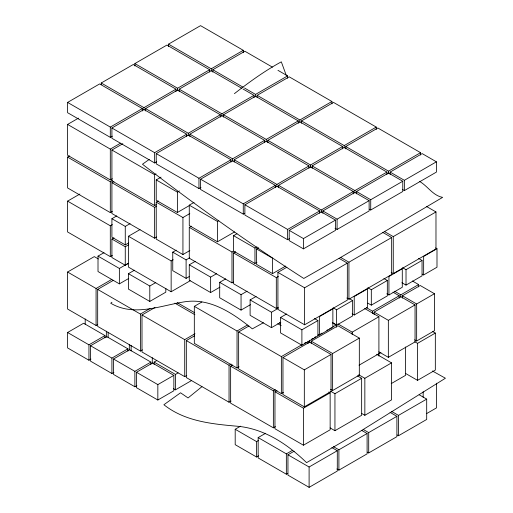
<?xml version="1.0" encoding="UTF-8"?>
<svg xmlns="http://www.w3.org/2000/svg" width="513" height="513" viewBox="0 0 513 513"><rect width="100%" height="100%" fill="white"/><g stroke="black" fill="none" stroke-linecap="round" stroke-linejoin="round"><path stroke-width="0.77" d="M201.942 386.667L188.059 397.953L180.55 392.785L163.891 404.738C185.238 421.692 212.901 424.097 238.981 426.386C265.253 429.323 288.062 444.585 306.569 462.649L356.554 433.652L445.412 378.235L432.44 370.995M234.415 93.648C249.318 82.022 264.695 70.897 281.316 61.836L286.421 75.796M111.943 302.26L110.712 303.221C134.239 317.149 160.774 305.402 185.251 301.708C210.856 298.002 233.421 313.642 252.332 328.852L263.438 322.728M149.264 159.408L142.473 164.237C194.6 204.591 248.311 242.841 303.786 278.463L342.665 256.263L442.629 197.364C432.792 195.581 427.669 185.975 419.397 181.313M112.353 136.176L110.308 137.356L67.588 112.693L67.588 102.42L99.631 83.92L142.351 108.583L142.351 110.955M101.234 84.574L101.234 82.997L133.271 64.497L175.991 89.159L175.991 91.532M134.874 65.946L134.874 63.574L166.917 45.073L209.637 69.736L209.637 72.109M168.514 46.523L168.514 44.15L200.557 25.65L243.277 50.312L243.277 52.685M112.353 178.742L110.308 179.922L67.588 155.259L67.588 124.428L78.495 118.131M67.588 102.42L110.308 127.083L142.351 108.583M101.234 82.997L143.954 107.659L175.991 89.159M134.874 63.574L177.594 88.236L209.637 69.736M168.514 44.15L211.241 68.813L243.277 50.312M156.677 161.768L154.631 162.948L111.911 138.286L111.911 128.006L143.954 109.506L186.674 134.175L186.674 136.548M145.557 110.955L145.557 108.583L177.594 90.083L220.314 114.752L220.314 117.124M179.197 91.532L179.197 89.159L211.241 70.666L241.552 88.165M212.837 72.109L212.837 69.736L244.881 51.242L272.441 67.152M112.353 211.427L110.308 212.606L67.588 187.944L67.588 157.113L69.633 155.926M67.588 124.428L110.308 149.091L120.536 143.191M156.677 204.334L154.631 205.514L111.911 180.852L111.911 150.02L122.819 143.723M112.353 255.448L110.308 256.628L67.588 231.959L67.588 201.128L79.861 194.049M111.911 128.006L154.631 152.675L186.674 134.175M145.557 108.583L188.277 133.252L220.314 114.752M179.197 89.159L221.917 113.828L253.961 95.328L253.961 97.701M244.534 88.037L255.557 94.405L287.601 75.905L287.601 78.277M201 187.354L198.954 188.54L156.234 163.871L156.234 153.599L188.277 135.099L230.997 159.761L230.997 162.134M189.881 136.548L189.881 134.175L221.917 115.675L264.637 140.338L264.637 142.71M223.521 117.124L223.521 114.752L255.557 96.252L298.284 120.914L298.284 123.287M257.16 97.701L257.16 95.328L289.204 76.828L331.924 101.491L331.924 103.863M67.588 157.113L110.308 181.775L112.353 180.595M156.677 237.012L154.631 238.192L111.911 213.53L111.911 182.699L113.957 181.519M111.911 150.02L154.631 174.683L155.997 173.894M189.759 205.335L177.383 212.485L156.234 200.275L156.234 179.922L161.05 177.145M128.705 242.918L125.262 244.913L111.911 237.205L111.911 218.705L116.733 215.922M67.588 201.128L110.308 225.797L112.353 224.617M189.823 250.556L182.936 254.538L156.234 239.122L156.234 202.122L158.299 200.929M156.234 153.599L198.954 178.261L230.997 159.761M189.881 134.175L232.601 158.838L264.637 140.338M223.521 114.752L266.241 139.414L298.284 120.914M257.16 95.328L299.881 119.991L331.924 101.491M156.234 179.922L177.383 192.131L179.447 190.945M244.643 213.337L243.277 214.126L200.557 189.464L200.557 179.184L232.601 160.691L275.321 185.353L275.321 187.726M234.197 162.134L234.197 159.761L266.241 141.267L308.961 165.93L308.961 168.302M267.844 142.71L267.844 140.338L299.881 121.844L342.601 146.506L342.601 148.879M301.484 123.287L301.484 120.914L333.527 102.42L376.247 127.083L376.247 129.456M111.911 182.699L154.631 207.361L156.677 206.181M111.911 218.705L125.262 226.413L130.084 223.63M128.705 263.272L125.262 265.259L111.911 257.552L111.911 239.052L113.982 237.859M190.24 280.733L171.15 291.75L128.43 267.087L128.43 236.256L140.017 229.567M97.438 324.684L96.072 325.473L67.588 309.031L67.588 272.031L94.289 256.615L98.361 258.969M128.718 278.469L119.369 283.869L98.009 271.537L98.009 256.122L104.017 252.653M234.518 231.947L217.467 241.79L189.271 225.515L189.271 205.162L194.049 202.404M111.911 239.052L125.262 246.759L128.705 244.772M156.234 202.122L182.936 217.538L189.823 213.562M233.357 282.073L231.991 282.855L189.271 258.193L189.271 227.362L191.317 226.182M98.009 256.122L119.369 268.453L128.045 263.438M67.588 272.031L96.072 288.479L111.815 279.386M200.557 179.184L243.277 203.853L275.321 185.353M234.197 159.761L276.917 184.43L308.961 165.93M267.844 140.338L310.564 165.006L342.601 146.506M301.484 120.914L344.204 145.583L376.247 127.083M142.447 349.879L140.395 351.065L97.675 326.396L97.675 289.403L113.418 280.31M289.646 238.539L287.601 239.718L244.881 215.05L244.881 204.777L276.917 186.277L319.644 210.939L319.644 213.312M278.521 187.726L278.521 185.353L310.564 166.853L353.284 191.516L353.284 193.888M312.167 168.302L312.167 165.93L344.204 147.43L386.924 172.092L386.924 174.465M345.807 148.879L345.807 146.506L377.85 128.006L420.57 152.675L420.57 155.041M189.271 205.162L217.467 221.443L218.833 220.654M165.808 288.325L165.808 292.179L149.79 301.432L128.43 289.095L128.43 273.679L134.438 270.216M189.547 276.385L186.104 278.373L172.753 270.665L172.753 252.165L176.196 250.177M128.43 236.256L171.15 260.918L173.195 259.738M172.753 252.165L186.104 259.873L189.547 257.885M256.955 262.278L254.955 263.432L233.595 251.101L233.595 235.685L236.929 233.761M90.955 359.087L88.948 360.248L67.588 347.917L67.588 332.501L83.613 323.248L104.973 335.579L104.973 337.894M128.43 273.679L149.79 286.017L155.798 282.548M219.974 287.139L210.631 292.538L189.271 280.201L189.271 264.785L195.28 261.322M189.271 227.362L231.991 252.024L233.357 251.242M278.36 307.268L276.315 308.448L233.595 283.785L233.595 252.954L235.64 251.768M97.675 289.403L140.395 314.065L149.982 308.531M233.595 235.685L254.955 248.016L256.955 246.862M244.881 204.777L287.601 229.439L319.644 210.939M278.521 185.353L321.241 210.016L353.284 191.516M312.167 165.93L354.887 190.592L386.924 172.092M345.807 146.506L388.527 171.169L420.57 152.675M67.588 332.501L88.948 344.832L104.973 335.579M186.77 375.465L184.718 376.651L141.998 351.989L141.998 314.988L155.003 307.479M285.67 266.048L272.576 273.609L256.558 264.362L256.558 248.946L258.623 247.747M289.204 230.363L321.241 211.869L335.483 220.09L335.483 230.363L303.44 248.863L289.204 240.642L289.204 230.363L303.44 238.583L335.483 220.09M322.844 213.312L322.844 210.939L354.887 192.446L369.123 200.666L369.123 210.939L337.086 229.439L335.047 228.266M356.49 193.888L356.49 191.516L388.527 173.022L402.769 181.243L402.769 191.516L370.726 210.016L369.373 209.233M390.13 174.465L390.13 172.092L422.173 153.599L436.409 161.819L436.409 172.092L404.366 190.592L402.333 189.419M113.912 372.348L111.911 373.502L90.551 361.171L90.551 345.756L106.569 336.509L127.929 348.84L127.929 351.149M189.271 264.785L210.631 277.123L216.64 273.653M250.395 304.703L241.052 310.096L219.692 297.764L219.692 282.349L225.701 278.88M322.844 210.939L337.086 219.16L369.123 200.666M356.49 191.516L370.726 199.737L402.769 181.243M390.13 172.092L404.366 180.313L436.409 161.819M239.09 366.827L237.038 368.013L194.318 343.351L194.318 306.351L201.846 302.003M90.551 345.756L111.911 358.087L127.929 348.84M136.875 385.603L134.874 386.764L113.514 374.426L113.514 359.01L129.532 349.763L150.893 362.095L150.893 364.41M339.119 258.385L347.339 263.124L347.339 300.124L304.619 324.787L277.918 309.371L277.918 272.377L286.876 267.202M219.692 282.349L241.052 294.68L247.061 291.217M233.595 252.954L276.315 277.616L278.36 276.436M280.816 322.267L271.473 327.66L250.113 315.328L250.113 299.913L256.122 296.443M141.998 314.988L184.718 339.657L194.985 333.726M231.094 401.057L229.042 402.243L186.322 377.581L186.322 340.581L194.536 335.835M113.514 359.01L134.874 371.348L150.893 362.095M136.477 372.271L152.496 363.018L173.856 375.356L173.856 390.771L157.837 400.018L136.477 387.687L136.477 372.271L157.837 384.603L173.856 375.356M154.099 364.41L154.099 362.095L156.766 360.556M277.918 272.377L304.619 287.793L347.339 263.124M340.722 257.455L348.936 262.201L391.656 237.538L391.656 274.532L348.936 299.201L346.884 298.015M384.359 231.472L393.259 236.608L435.979 211.946L435.979 248.946L393.259 273.609L391.207 272.422M194.318 306.351L237.038 331.013L247.304 325.088M250.113 299.913L271.473 312.244L278.149 308.39M283.413 392.413L281.361 393.599L238.641 368.937L238.641 331.943L248.908 326.011M154.099 362.095L175.459 374.426L178.126 372.887M314.469 318.573L317.913 320.561L317.913 335.977L301.894 345.223L280.534 332.892L280.534 317.476L286.536 314.007M173.394 388.649L175.459 389.842L191.477 380.595M186.322 340.581L229.042 365.243L231.094 364.057M275.417 426.643L273.365 427.829L230.638 403.167L230.638 366.173L232.697 364.987M423.648 274.93L436.993 267.222L436.993 248.722L423.648 256.429L423.648 274.93L422.27 274.134M280.534 317.476L301.894 329.808L317.913 320.561M333.155 307.781L336.605 309.769L352.623 300.522L352.623 315.937L336.605 325.184L332.469 322.799M367.866 287.742L371.316 289.73L387.334 280.483L387.334 295.898L371.316 305.145L367.866 303.157M402.577 267.703L406.02 269.691L422.045 260.437L422.045 275.853L406.02 285.106L401.891 282.721M238.641 331.943L281.361 356.606L302.58 344.351M304.639 343.165L306.005 342.376M311.718 339.08L313.084 338.285M314.456 337.496L315.822 336.708M317.874 335.521L319.246 334.733M320.619 333.937L321.984 333.149M326.775 330.385L328.147 329.59M329.513 328.801L331.571 327.615M332.937 326.826L336.361 324.851L336.361 327.211M319.516 335.053L332.866 327.345L332.866 308.845L319.516 316.553L319.516 335.053L318.137 334.252M354.226 315.008L367.577 307.3L367.577 288.806L354.226 296.514L354.226 315.008L352.155 313.815M388.937 294.969L402.288 287.261L402.288 268.767L388.937 276.475L388.937 294.969L386.866 293.776M282.964 357.529L309.66 342.113L331.02 354.445L331.02 391.445L304.324 406.86L282.964 394.529L282.964 357.529L304.324 369.86L331.02 354.445M311.263 343.55L311.263 341.19L337.964 325.774L359.324 338.105L359.324 375.106L332.623 390.521L330.558 389.322M366.308 307.608L372.509 311.186L399.21 295.77L399.21 298.136M394.606 291.269L400.813 294.847L418.614 284.568L418.614 286.934M374.112 314.475L374.112 312.109L400.813 296.7L415.049 304.921L415.049 341.915L388.347 357.33L378.857 351.847M402.41 298.136L402.41 295.77L420.211 285.497L434.453 293.718L434.453 330.712L416.652 340.991L414.619 339.818M337.964 323.927L352.207 332.148L378.908 316.733L378.908 356.093M374.112 312.109L388.347 320.33L415.049 304.921M402.41 295.77L416.652 303.991L434.453 293.718M311.263 341.19L332.623 353.521L359.324 338.105M230.638 366.173L273.365 390.835L275.417 389.649M328.788 392.003L330.148 392.785L330.148 429.785L303.446 445.201L274.962 428.759L274.962 391.759L277.02 390.573M258.558 455.858L256.558 457.012L235.198 444.681L235.198 429.266L240.533 426.181M359.055 365.192L380.96 352.546M274.962 391.759L303.446 408.201L330.148 392.785M414.773 341.754L417.531 343.351L435.332 333.072L435.332 370.065L417.531 380.345L405.815 373.579M287.716 473.428L286.35 474.217L258.161 457.936L258.161 437.589L265.663 433.254M330.808 391.323L334.944 393.708L361.646 378.293L361.646 415.293L334.944 430.702L330.122 427.919M358.747 374.766L364.846 378.293L391.547 362.877L391.547 399.877L364.846 415.293L361.46 413.331M235.198 429.266L256.558 441.597L258.558 440.443M391.233 383.609L405.61 375.311L405.61 346.974M258.161 437.589L286.35 453.87L292.493 450.324M331.84 447.573L337.298 450.722L337.298 471.069L309.102 487.35L287.953 475.141L287.953 454.794L294.141 451.222M287.953 454.794L309.102 467.003L337.298 450.722M333.444 446.65L338.901 449.798L367.096 433.517L367.096 453.87L338.901 470.145L336.855 468.965M363.242 429.445L368.7 432.594L396.895 416.319L396.895 436.666L368.7 452.941L367.334 452.158M391.675 411.452L398.492 415.389L426.688 399.114L426.688 419.461L398.492 435.742L397.133 434.953M426.502 413.651L436.518 407.867L436.518 383.205M277.956 70.332L287.601 75.905M212.837 69.736L243.156 87.242M242.931 88.961L253.961 95.328M426.399 206.412L435.979 211.946M435.62 247.926L436.993 248.722M382.762 232.395L391.656 237.538M418.595 258.449L422.045 260.437M412.407 280.989L418.614 284.568M383.891 278.488L387.334 280.483M393.009 292.192L399.21 295.77M432.574 331.481L435.332 333.072M349.18 298.528L352.623 300.522M364.666 308.512L378.908 316.733M256.558 248.946L272.576 258.193L272.576 273.609M332.918 322.863L336.361 324.851M376.632 354.265L391.547 362.877M419.185 394.779L426.688 399.114M279.341 322.76L280.72 323.556M277.745 323.684L281.188 325.672M357.51 375.907L361.646 378.293M390.072 412.375L396.895 416.319M177.171 302.619L194.395 312.564M174.901 303.157L194.882 314.693M361.639 430.369L367.096 433.517M423.167 391.708L423.167 397.274M417.531 343.351L417.531 380.345M416.652 303.991L416.652 340.991M406.02 269.691L406.02 285.106M404.366 180.313L404.366 190.592M400.813 294.847L400.813 297.207M398.492 415.389L398.492 435.742M393.259 236.608L393.259 273.609M388.527 171.169L388.527 173.541M388.347 320.33L388.347 357.33M372.509 311.186L372.509 313.552M371.316 289.73L371.316 305.145M370.726 199.737L370.726 210.016M368.7 432.594L368.7 452.941M364.846 378.293L364.846 415.293M354.887 190.592L354.887 192.965M352.207 332.148L352.207 334.508M348.936 262.201L348.936 299.201M344.204 145.583L344.204 147.956M338.901 449.798L338.901 470.145M337.086 219.16L337.086 229.439M336.605 309.769L336.605 325.184M334.944 393.708L334.944 430.702M332.623 353.521L332.623 390.521M321.241 210.016L321.241 212.388M310.564 165.006L310.564 167.373M309.66 340.266L309.66 342.626M309.102 467.003L309.102 487.35M308.056 341.19L308.056 343.55M304.619 287.793L304.619 324.787M304.324 369.86L304.324 406.86M303.44 238.583L303.44 248.863M303.446 408.201L303.446 445.201M301.894 329.808L301.894 345.223M299.881 119.991L299.881 122.363M287.601 229.439L287.601 239.718M286.35 453.87L286.35 474.217M281.361 356.606L281.361 393.599M276.917 184.43L276.917 186.796M276.315 277.616L276.315 308.448M273.365 390.835L273.365 427.829M271.473 312.244L271.473 327.66M266.241 139.414L266.241 141.787M256.558 441.597L256.558 457.012M255.557 94.405L255.557 96.771M254.955 248.016L254.955 263.432M243.277 203.853L243.277 214.126M241.052 294.68L241.052 310.096M237.038 331.013L237.038 368.013M232.601 158.838L232.601 161.21M231.991 252.024L231.991 282.855M229.042 365.243L229.042 402.243M221.917 113.828L221.917 116.194M217.467 221.443L217.467 241.79M211.241 68.813L211.241 71.185M210.631 277.123L210.631 292.538M198.954 178.261L198.954 188.54M188.277 133.252L188.277 135.618M186.104 259.873L186.104 278.373M184.718 339.657L184.718 376.651M182.936 217.538L182.936 254.538M177.594 88.236L177.594 90.609M177.383 192.131L177.383 212.485M175.459 374.426L175.459 389.842M171.15 260.918L171.15 291.75M157.837 384.603L157.837 400.018M154.631 152.675L154.631 162.948M154.631 174.683L154.631 205.514M154.631 207.361L154.631 238.192M152.284 357.683L152.284 363.159M149.79 286.017L149.79 301.432M143.954 107.659L143.954 110.032M140.395 314.065L140.395 351.065M134.874 371.348L134.874 386.764M131.136 345.473L131.136 350.95M129.321 344.422L129.321 349.904M125.262 226.413L125.262 244.913M125.262 246.759L125.262 265.259M119.369 268.453L119.369 283.869M111.911 358.087L111.911 373.502M110.308 127.083L110.308 137.356M110.308 149.091L110.308 179.922M110.308 181.775L110.308 212.606M110.308 225.797L110.308 256.628M108.172 332.212L108.172 337.695M106.358 331.167L106.358 337.426M96.072 288.479L96.072 325.473M88.948 344.832L88.948 360.248M85.209 318.958L85.209 324.434"/></g></svg>
